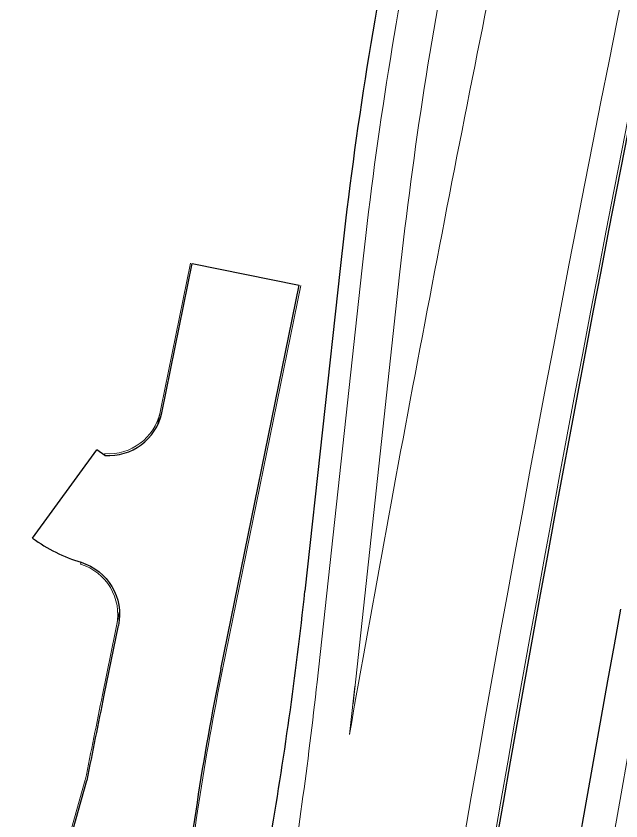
# Model space of a CAD drawing. Extents: x 2536801 to 2538856, y 7112140 to 7131569.
# Drawn here: x 2538208.4 to 2538430.5, y 7129716.5 to 7130011.7 of the extents above; entities that cross this region are included whole.
import ezdxf

# ---------------------------------------------------------------- set-up
doc = ezdxf.new("R2010")
doc.units = 0
doc.header["$LTSCALE"] = 100
doc.header["$MEASUREMENT"] = 0
for name, color, linetype, lineweight in [('D_BOC_FR', 3, 'Continuous', 13), ('D_CTB_1', 2, 'Continuous', 0), ('D_DRVWY_1', 6, 'Continuous', 30), ('D_EOS_ML', 7, 'Continuous', 30), ('D_EOS_RMP', 1, 'Continuous', 30), ('D_EOT_ML', 7, 'Continuous', 13), ('D_EOT_RMP', 1, 'Continuous', 13), ('D_FOC_FR', 3, 'Continuous', 30)]:
    doc.layers.add(name, color=color, linetype=linetype, lineweight=lineweight)

msp = doc.modelspace()

# ---------------------------------------------------------------- linework, layer by layer
at = {"layer": 'D_BOC_FR', "lineweight": 0}
for p, q in [((2538260.33, 7129861.63), (2538272.46, 7129921.12)), ((2538284.23, 7129772), (2538312.96, 7129912.86)), ((2538240.15, 7129762.72), (2538246.41, 7129793.38)), ((2538209, 7129643.23), (2538233.79, 7129731.54))]:
    msp.add_line(p, q, dxfattribs=at)
msp.add_arc((2539263.4, 7129572.26), 999.33, 168.46998, 174.16898, dxfattribs=at)
at = {"layer": 'D_BOC_FR', "lineweight": 0, "extrusion": (0, 0, -1)}
msp.add_arc((-2546081.33, 7128163.15), 8002.67, 11.301759, 11.529953, dxfattribs=at)
at = {"layer": 'D_CTB_1', "linetype": 'Continuous', "lineweight": 0, "ltscale": 0.025, "extrusion": (0, 0, -1)}
msp.add_arc((-2549729.58, 7127736.07), 11516, 6.670132, 11.529987, dxfattribs=at)
at = {"layer": 'D_DRVWY_1'}
for p in [(2538214.51, 7129820.23), (2538240.99, 7129850.57)]:
    msp.add_line(p, (2538238.12, 7129852.66), dxfattribs=at)
at = {"layer": 'D_DRVWY_1', "lineweight": 0}
for p, q in [((2538240.99, 7129850.57), (2538241.04, 7129851.23)), ((2538232.29, 7129811.36), (2538232.09, 7129810.72))]:
    msp.add_line(p, q, dxfattribs=at)
at = {"layer": 'D_DRVWY_1'}
for centre, radius, start, end in [((2538242.41, 7129870.52), 20, 265.9117, 347.4959), ((2538249.82, 7129868.74), 60, 233.9483, 253.0048)]:
    msp.add_arc(centre, radius, start, end, dxfattribs=at)
at = {"layer": 'D_DRVWY_1', "lineweight": 0}
msp.add_arc((2538242.41, 7129870.52), 19.33, 265.9117, 347.4959, dxfattribs=at)
at = {"layer": 'D_DRVWY_1', "lineweight": 0, "extrusion": (0, 0, -1)}
msp.add_arc((-2538226.44, 7129792.23), 19.33, 106.9952, 191.53, dxfattribs=at)
at = {"layer": 'D_DRVWY_1', "extrusion": (0, 0, -1)}
msp.add_arc((-2538226.44, 7129792.23), 20, 106.9952, 191.53, dxfattribs=at)
at = {"layer": 'D_EOS_ML', "extrusion": (0, 0, -1)}
for radius, end in [(11515, 11.529987), (11485, 10.322938)]:
    msp.add_arc((-2549729.58, 7127736.07), radius, 1.824925, end, dxfattribs=at)
at = {"layer": 'D_EOS_RMP'}
msp.add_line((2538327.36, 7129919.17), (2538314.49, 7129800.72), dxfattribs=at)
for centre, radius, start, end in [((2539826.54, 7129756.27), 1508, 168.47022, 173.79865), ((2536831.22, 7129961.89), 1492, 350.20913, 353.79849)]:
    msp.add_arc(centre, radius, start, end, dxfattribs=at)
at = {"layer": 'D_EOT_ML', "extrusion": (0, 0, -1)}
for radius, start, end in [(11575, 10.010612, 11.529987), (11527, 1.824925, 11.529987), (11473, 1.824925, 10.322649)]:
    msp.add_arc((-2549729.58, 7127736.07), radius, start, end, dxfattribs=at)
at = {"layer": 'D_EOT_RMP'}
for p, q in [((2538335.32, 7129918.3), (2538318.92, 7129767.45)), ((2538349.23, 7129916.79), (2538332.13, 7129759.39))]:
    msp.add_line(p, q, dxfattribs=at)
for centre, radius, start, end in [((2539826.54, 7129756.27), 1500, 168.47001, 173.79865), ((2539826.54, 7129756.27), 1486, 168.47001, 173.79865), ((2536827.7, 7129929.49), 1500, 350.35154, 353.79849), ((2536827.7, 7129929.49), 1514, 353.12137, 353.79849)]:
    msp.add_arc(centre, radius, start, end, dxfattribs=at)
at = {"layer": 'D_FOC_FR'}
for p, q in [((2538261.94, 7129866.19), (2538273.12, 7129920.99)), ((2538273.12, 7129920.99), (2538312.31, 7129912.99)), ((2538283.58, 7129772.14), (2538312.31, 7129912.99)), ((2538240.81, 7129762.59), (2538246.04, 7129788.23)), ((2538209.64, 7129643.04), (2538234.43, 7129731.36))]:
    msp.add_line(p, q, dxfattribs=at)
msp.add_arc((2539263.4, 7129572.26), 1000, 168.46998, 174.16898, dxfattribs=at)
at = {"layer": 'D_FOC_FR', "extrusion": (0, 0, -1)}
msp.add_arc((-2546081.33, 7128163.15), 8002, 11.301759, 11.529953, dxfattribs=at)

doc.saveas('drawing.dxf')
